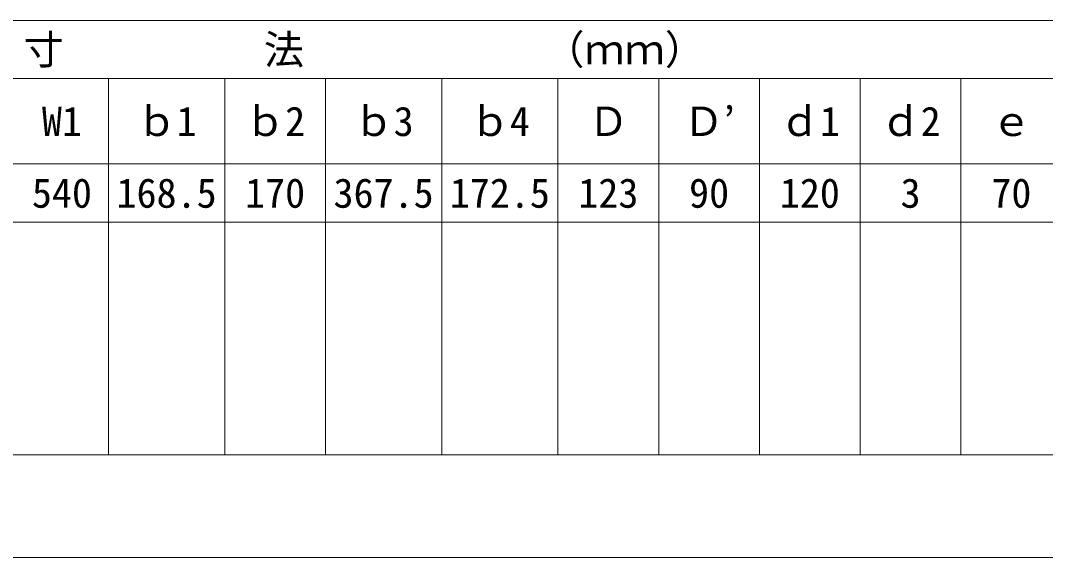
# Model space of a CAD drawing. Units: millimetres at full size; details may follow other scales. Extents: x 50430 to 75195, y -63423 to -40900.
# Drawn here: x 67590 to 68913, y -48217 to -47524 of the extents above; entities that cross this region are included whole.
import ezdxf
from ezdxf.enums import TextEntityAlignment as Align

# ---------------------------------------------------------------- set-up
doc = ezdxf.new("R2010")
doc.units = ezdxf.units.MM
doc.header["$LTSCALE"] = 30
for name, color, linetype, lineweight in [('DEFPOINTS_3', 8, 'Continuous', 0), ('寸法線', 7, 'Continuous', 9), ('枠', 5, 'Continuous', 5)]:
    doc.layers.add(name, color=color, linetype=linetype, lineweight=lineweight)
doc.styles.add('ＭＳ ゴシック', font='')
doc.styles.get('ＭＳ ゴシック').set_extended_font_data('MS Gothic')

msp = doc.modelspace()

# ---------------------------------------------------------------- linework, layer by layer
at = {"layer": 'DEFPOINTS_3'}
msp.add_line((67463.72, -47784.29), (69498.72, -47784.29), dxfattribs=at)
at = {"layer": '寸法線', "lineweight": 13}
for p, q in [((66393.72, -47524.29), (69833.72, -47524.29)), ((66743.72, -47599.29), (69833.72, -47599.29)), ((67703.72, -47599.29), (67703.72, -47709.29)), ((67853.72, -47599.29), (67853.72, -47709.29)), ((67983.72, -47599.29), (67983.72, -47709.29)), ((68133.72, -47599.29), (68133.72, -47709.29)), ((68283.72, -47599.29), (68283.72, -47709.29)), ((68413.72, -47599.29), (68413.72, -47709.29)), ((68543.72, -47599.29), (68543.72, -47709.29)), ((68673.72, -47599.29), (68673.72, -47709.29)), ((68803.72, -47599.29), (68803.72, -47709.29)), ((66983.72, -47709.29), (69833.72, -47709.29)), ((67703.72, -47709.29), (67703.72, -48084.29)), ((67853.72, -47709.29), (67853.72, -48084.29)), ((67983.72, -47709.29), (67983.72, -48084.29)), ((68133.72, -47709.29), (68133.72, -48084.29)), ((68283.72, -47709.29), (68283.72, -48084.29)), ((68413.72, -47709.29), (68413.72, -48084.29)), ((68543.72, -47709.29), (68543.72, -48084.29)), ((68673.72, -47709.29), (68673.72, -48084.29)), ((68803.72, -47709.29), (68803.72, -48084.29)), ((67463.72, -48084.29), (69323.72, -48084.29))]:
    msp.add_line(p, q, dxfattribs=at)
at = {"layer": '枠', "lineweight": 20}
msp.add_line((66203.72, -48216.85), (71803.72, -48216.85), dxfattribs=at)

# ---------------------------------------------------------------- texts
at = {"layer": '寸法線', "style": 'ＭＳ ゴシック'}
for s, p in [('寸          法            （ｍｍ）', (68033.72, -47561.79)), ('W1', (67643.72, -47654.29)), ('ｂ1', (67778.72, -47654.29)), ('ｂ2', (67918.72, -47654.29)), ('ｂ3', (68058.72, -47654.29)), ('ｂ4', (68208.72, -47654.29)), ('Ｄ', (68348.72, -47654.29)), ('Ｄ’', (68478.72, -47654.29)), ('ｄ1', (68608.72, -47654.29)), ('ｄ2', (68738.72, -47654.29)), ('ｅ', (68868.72, -47654.29)), ('540', (67643.72, -47746.79)), ('168.5', (67778.72, -47746.79)), ('170', (67918.72, -47746.79)), ('367.5', (68058.72, -47746.79)), ('172.5', (68208.72, -47746.79)), ('123', (68348.72, -47746.79)), ('90', (68478.72, -47746.79)), ('120', (68608.72, -47746.79)), ('3', (68738.72, -47746.79)), ('70', (68868.72, -47746.79))]:
    msp.add_text(s, height=37.98, dxfattribs=at).set_placement(p, align=Align.MIDDLE_CENTER)

doc.saveas('drawing.dxf')
